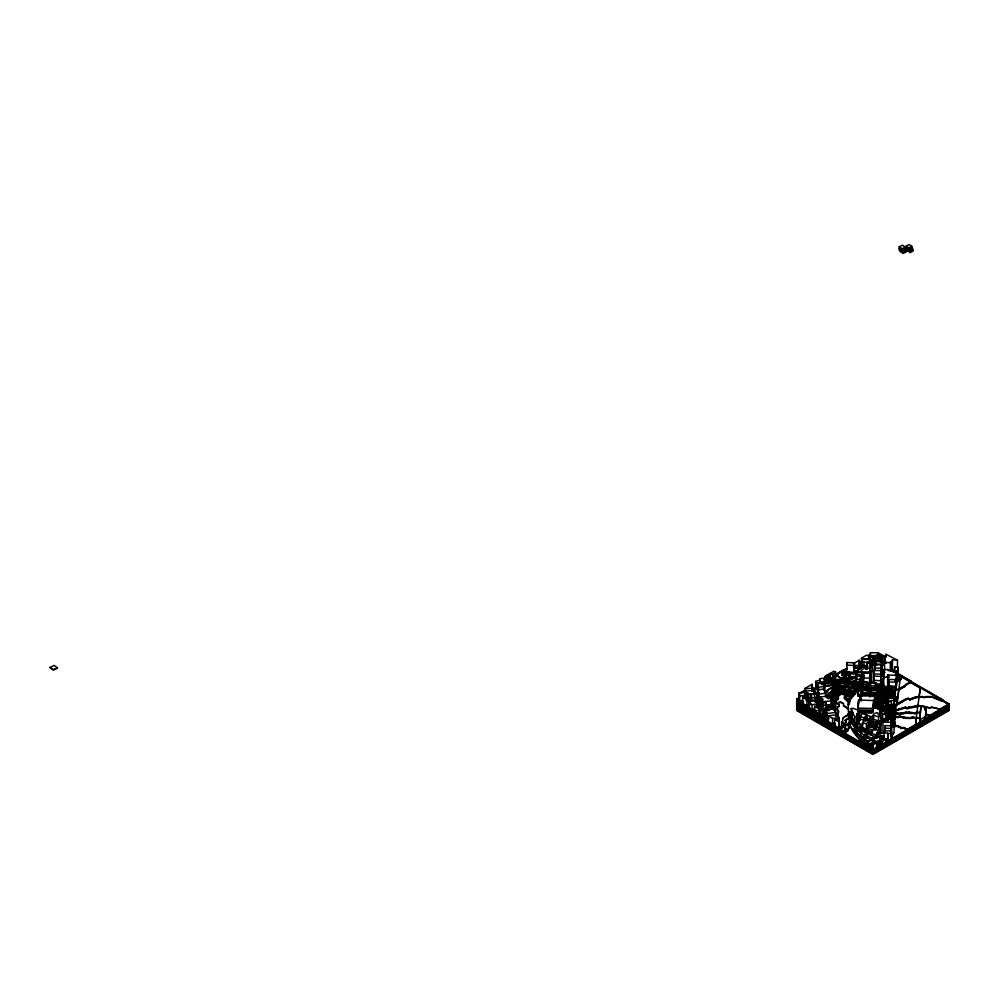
<?xml version="1.0" encoding="UTF-8"?>
<svg xmlns="http://www.w3.org/2000/svg" width="999" height="999" viewBox="0 0 999 999"><rect width="100%" height="100%" fill="white"/><g stroke="black" fill="none" stroke-linecap="round" stroke-linejoin="round"><path stroke-width="1.5" d="M831.817 708.728L830.756 704.919L826.36 705.456L826.298 707.629L826.36 706.343L830.756 705.806L831.68 708.416L832.816 707.754L831.255 704.357L831.168 705.843L830.981 697.876L828.333 698.176L827.534 696.091L821.066 696.915L820.604 702.297L821.066 696.915M833.928 708.241L833.84 706.193L832.404 705.806L832.267 704.108L832.479 702.572L833.928 701.735L832.267 704.545L832.279 703.758M834.615 709.677L834.689 706.143C832.542 705.968 832.729 702.834 834.777 702.659L835.688 698.9L834.24 698.076L835.963 696.69C836.6 689.035 850.199 692.569 845.616 697.702L849.25 701.086L845.916 697.989L845.616 697.265L847.052 696.428M834.377 705.094L835.826 705.931L835.926 709.203M837.749 706.93L839.185 706.093L837.749 706.93C836.663 709.839 839.485 712.637 837.537 710.576M837.312 713.835L838.461 712.337L837.025 713.174L839.185 719.417M839.185 706.53L839.185 704.432L837.749 703.596L838.461 702.347L840.634 701.922L843.518 703.596L840.634 702.372L838.461 702.784L837.749 704.033L839.185 704.432M843.518 705.694L846.403 706.93L848.476 709.665L843.518 705.694L843.518 703.596M796.678 704.757L844.292 732.692L847.427 731.38L848.251 728.084L849.699 727.247L848.326 725.898L849.762 727.172L848.089 729.807M863.71 743.318L863.71 742.544L865.971 744.63L863.71 743.318L863.71 739.11L865.122 738.249L863.71 739.11M863.71 742.881L866.595 744.105L866.595 746.453L866.595 745.679C858.703 739.472 849.475 729.882 849.587 721.403M883.765 689.46L883.041 688.236L884.34 689.909M883.765 686.775L883.765 688.036L886.7 687.712L886.575 686.688L883.765 686.775L883.765 690.234M852.971 681.967L837.025 680.843L835.214 679.782L849.5 680.107L854.894 677.884L850.074 678.321L850.099 672.914L856.106 672.989L856.106 674.313M869.617 655.344L868.318 656.093L869.617 655.344L869.605 659.402M878.471 659.989L878.533 652.784L870.379 652.722L870.354 655.644L872.552 655.631L872.539 661.251L877.209 661.176L877.284 660.027L878.471 659.989L878.533 658.329M891.795 697.602L891.807 694.829L890.646 693.718L891.807 695.267L894.642 695.354M891.807 689.51L891.795 691.795L894.455 691.895L894.642 689.547L888.81 689.435L888.973 686.463L889.684 686.488M870.279 664.922L870.716 659.49L861.762 659.377L861.837 665.858L867.756 666.208M863.461 677.996L869.654 678.146L869.654 682.679L863.461 682.529L863.573 673.151L869.954 673.276L869.654 682.679M863.461 682.529L863.573 677.235M870.229 672.477L870.129 676.435L870.229 667.994L864.235 668.006L861.2 670.666L861.2 671.915L870.129 671.952L870.229 667.994M856.106 672.989L856.018 676.847L856.643 676.498M841.97 675.099L842.032 670.754L843.993 670.829L843.993 673.026L843.83 675.162L841.97 675.099L842.032 670.754M892.407 734.577L891.558 736.85L893.818 732.704L895.354 714.635L895.067 717.182L893.606 716.832M844.617 675.187L844.804 676.573L844.642 671.503L849.287 672.002L849.212 675.237L850.087 675.549L849.212 675.761L849.113 678.071L844.754 678.184L844.804 676.136M878.533 652.784L878.471 654.445L877.284 654.482L877.209 655.631L872.552 655.631M915.971 721.877L916.945 711.987L920.391 712.649L910.601 713.373L906.268 712.437L903.62 713.398M914.697 718.006L919.842 718.381L916.12 717.732L915.958 724.737L949.05 705.194M869.954 673.276L869.654 678.146M844.754 678.184L844.617 672.989L849.212 673.076L849.113 675.424L846.453 675.386L846.478 678.234M861.538 658.915L861.6 658.041L866.32 655.307L869.005 655.369L868.905 659.065L861.538 658.915L861.538 662.874L861.6 661.55L859.103 662.999L859.128 664.123M891.233 717.369L890.833 732.966L891.233 717.369L887.786 717.732L887.649 720.229L881.817 719.342L881.817 722.364M859.752 681.705L861.188 680.719L861.15 676.236L856.468 676.048L856.23 682.067L859.627 682.267L859.752 679.07L861.188 678.084L861.15 676.236M889.772 696.103C892.469 697.702 890.384 691.545 889.772 696.103L889.285 697.939M833.328 703.496L833.253 705.756L833.228 705.107M833.328 703.933L834.777 703.109L835.688 698.9M836.013 702.597L836.787 699.263L838.223 698.438L836.101 701.211L836.163 700.574M873.451 682.866L873.688 676.385L874.887 676.111L881.118 676.435L881.293 682.267M873.451 683.304L873.601 680.744M881.118 676.435L880.668 684.253M881.006 682.255L881.293 678.309M859.152 667.682L860.951 668.468L859.152 667.682L859.227 665.996L859.028 667.17L853.571 667.382M866.77 663.186L870.541 660.164L870.316 663.249L866.77 663.186L866.77 668.518M835.826 705.931L834.377 705.531L835.863 703.733L834.415 705.007M835.863 704.17L835.938 702.534M887.487 687.212L883.353 687.05L884.202 669.442L888.336 669.58L888.211 670.591L894.879 670.878L896.79 671.915L896.428 686.076L896.902 670.853M888.81 681.955L888.973 679.432L896.29 679.67L896.066 690.059L888.81 689.872L888.81 681.955L896.066 682.142L900.186 680.119L899.999 679.345M856.568 678.421L856.792 671.216L859.215 671.266L859.128 672.402L862.749 672.514L862.487 678.596L859.527 678.508M856.23 682.067L856.468 678.246M871.103 683.316L871.528 677.097M873.501 682.442L873.688 677.147M843.83 675.162L843.993 670.829M880.743 668.244L881.056 664.51L874.937 665.184L874.737 668.006L880.743 668.244L880.743 673.214L881.056 664.51M861.837 662.025L870.279 662.374M892.756 697.19L896.29 697.29L896.153 699.025L893.793 698.963M893.793 701.161L896.153 701.223L896.29 699.487M871.528 677.534L872.027 671.191M874.063 674L873.763 677.921L874.063 670.479L881.568 670.654L880.968 678.046M873.688 677.584L874.762 665.346L875.998 664.46M881.817 719.342L881.817 721.128L880.269 721.228L880.107 723.151L882.954 722.14L890.833 722.402M882.954 722.14L882.979 733.004L880.107 733.703L880.269 731.792M883.041 689.01L883.466 684.303L882.629 686.812L883.765 689.098M888.473 691.745C890.633 688.96 884.59 687.337 888.074 686.35L887.711 684.615L887.487 688.086M889.322 690.846L889.285 691.72L889.16 689.085L890.047 688.586L889.322 690.034M858.079 694.455L858.428 690.646L863.586 690.809M861.95 696.253L858.079 696.128L858.428 690.646M872.951 712.05L873.7 700.461L872.951 712.05L857.891 711.588L858.641 699.999L874.774 700.586L875.299 694.904L858.079 694.367L858.079 696.128M858.641 701.76L857.891 709.827L872.951 710.301L873.7 702.222M859.689 690.371L859.964 687.474M857.891 711.588L858.641 699.999M867.095 688.623L861.712 688.448L862.062 682.879L862.062 684.727L860.976 684.602L860.576 690.709L860.576 688.948L867.032 689.148M860.176 696.902L860.239 696.291M860.464 695.479L860.176 698.576L860.176 696.815M867.994 690.521L861.538 690.321L861.313 694.58M861.712 688.448L862.062 684.64M860.788 700.149L861.538 691.982M861.026 701.211L861.25 698.726M869.467 686.201L862.849 686.013L863.074 681.768L867.382 681.905L867.382 683.753M862.849 686.101L863.074 683.528M867.144 686.238L867.382 681.905M877.06 685.726L876.66 690.159L867.144 689.672L867.032 690.908L867.432 683.041L867.432 686.563M867.432 684.802L867.032 689.235L860.576 689.035M868.568 686.063L867.769 694.667L867.769 692.906L861.313 692.719L867.769 693.006M868.431 689.285L867.994 694.055L870.141 694.118L870.141 692.257L869.854 697.115M869.13 688.174L869.53 683.728L869.592 686.713M869.592 684.864L869.068 690.546L871.228 690.621L871.228 692.369M870.266 685.739L870.554 682.629L875.923 682.792L875.636 687.662L870.266 687.487L870.266 685.739L875.636 685.901L875.923 682.792M870.266 687.487L870.554 682.629M871.228 692.282L871.053 694.243L871.228 690.521L869.068 690.459L869.068 692.307L869.305 687.974L867.144 687.911M874.774 704.12L875.124 700.287L877.272 700.486M869.13 688.074L869.13 689.922L876.66 690.159L877.06 683.965L877.06 685.814M878.258 688.036L877.334 698.064L874.325 697.964L877.334 697.976L877.334 699.837L874.325 699.637M872.452 707.679L876.76 707.816L877.671 694.243M877.671 696.003L878.258 686.276L877.384 695.679L869.854 695.354M891.782 696.465L891.695 697.414L895.579 698.189L895.778 696.528L891.782 696.465L890.671 697.502L891.795 696.852M896.066 689.622L896.29 687.15M896.066 690.059L896.303 671.266M874.187 671.69L874.762 665.459L875.998 664.572M872.027 671.628L872.402 667.444L871.153 667.132L872.402 667.444M882.367 671.378L882.03 674.075L883.091 674.275L883.091 676.473L882.03 676.273L882.754 675.049L882.367 671.378L885.077 672.29M887.686 689.46L887.711 675.112L896.428 675.249M894.917 687.312L894.717 689.273L891.807 689.148L891.807 687.2L894.917 687.312L894.717 695.079L891.807 694.954L892.519 692.195L890.796 692.157M886.225 698.613L888.611 700.199L888.486 701.435L891.208 701.523L891.308 700.549L894.217 700.649L894.555 697.377L886.225 698.613L886.225 703.845M888.486 706.156L888.611 704.994M891.308 705.781L891.208 706.755L891.308 700.549M894.33 704.794L894.642 689.547M919.642 718.531L920.116 721.902L919.642 718.531L920.916 706.393L925.111 706.543L925.111 708.741M919.642 720.729L920.916 707.717M870.179 662.112L872.839 663.274L870.653 664.735M870.454 666.932L872.839 665.471L872.364 662.549L870.629 662.886M891.67 722.489L891.67 720.279L894.879 718.968L895.354 714.747M916.807 713.323L920.479 687.374M920.241 718.556L920.116 719.705L925.424 716.633L926.285 708.89L924.849 708.853L925.111 706.543M883.69 682.667L883.353 686.613L887.362 687.212M887.699 734.465L887.849 733.066L884.053 733.079L884.04 730.893L891.433 730.843L891.483 732.267L887.699 734.465L887.699 741.058L887.849 733.066M924.849 710.164L925.111 707.854M926.285 710.214L925.424 718.843L925.424 716.633M883.591 690.784L883.228 692.607L883.591 688.586L887.649 688.623L887.499 691.957L887.724 689.635M893.755 694.904L893.793 695.042M874.787 668.518L875.087 665.496M881.892 664.235L882.192 661.663L875.087 661.4L874.787 663.985L881.892 664.235L881.892 668.768L882.192 661.663M862.487 678.596L862.749 672.514M881.243 678.059L881.605 674.637M897.439 701.635L900.574 675.449M917.919 705.419L906.992 707.916L905.544 707.08L895.628 710.014L898.875 689.123M846.615 672.477L846.94 662.499L854.457 662.812L854.332 670.416L857.317 672.015L854.332 669.967M848.114 672.539L854.133 672.789L854.457 662.812M854.133 672.789L854.457 670.154M895.579 699.512L895.778 696.528M887.499 689.76L883.228 690.409M885.189 692.145L885.276 690.971L886.275 691.458M888.211 679.208L888.336 677.759M888.211 680.968L888.336 678.646M888.336 680.406L888.211 681.405L888.211 675.224M891.907 704.307L891.745 705.606L893.356 706.655L894.617 706.668L895.017 704.445L891.907 704.307L891.745 707.804L891.907 706.068M842.07 721.965L843.518 722.801L842.07 721.965L843.518 717.357L847.839 714.859L849.674 715.471L851.248 713.698M834.59 725.761L834.59 719.392L838.298 718.943L839.447 722.165L839.472 728.596L841.533 726.648L842.07 723.189L843.518 722.352M849.699 727.684L849.762 726.735M881.842 702.534L881.68 706.118L884.103 708.928M878.196 703.271L884.065 701.86L878.196 704.045L880.768 689.522L879.769 688.923M891.508 705.244L887.899 704.382L884.615 705.968L884.615 708.603L888.373 710.601L887.911 706.942L891.508 705.244L891.508 707.891M885.102 713.898L893.83 713.86L892.844 717.632M893.556 716.458L893.268 718.081L889.572 716.72L893.556 716.458L892.769 718.293L892.769 717.357M895.092 680.019L897.439 680.244L898.226 667.519L894.804 666.72L893.918 671.977M899.3 677.172L898.051 675.998L899.3 677.172L898.95 678.521L897.601 678.708M897.439 680.244L898.226 667.519M798.626 694.305L799.237 700.511L799.287 694.268L798.626 694.305L799.575 695.966L805.718 695.254L804.595 692.082L799.437 692.694L799.437 697.452L796.678 699.038L796.678 710.476L872.864 754.457L949.05 710.476L949.05 703.883L939.922 709.14L931.518 706.967L930.069 707.804L917.919 705.306L917.919 706.181L915.646 707.017L906.992 708.691L905.544 707.854L895.628 710.776L895.628 709.902L894.005 710.301L888.81 712.412L885.214 712L885.214 712.774L887.087 713.511L895.441 712.137L895.666 709.64M891.595 725.836L891.208 736.4L891.595 725.836L885.201 725.561L884.764 732.13M919.03 696.653L920.404 688.011M875.586 684.677L880.594 684.715L881.18 679.507M880.594 684.715L880.806 679.482M833.928 702.172L834.652 699.063L833.216 698.226L835.414 695.928C837.711 686.9 847.614 692.357 849.812 697.889C847.027 692.632 837.736 687.512 835.414 696.365L833.216 698.663L834.652 699.5L834.04 701.086M883.353 685.726L884.202 685.764L884.627 687.699M884.627 687.362L884.202 686.201M890.421 671.066L890.534 662.012L892.045 662.087L892.419 659.877L897.464 660.152L897.464 667.17M884.565 670.741L884.565 662.325L885.938 654.258L897.464 660.152M896.49 704.52L897.439 701.96M893.356 706.655L893.356 708.853L894.617 708.865L895.017 704.445M843.518 726.123C835.813 734.939 844.717 727.534 843.805 724.625L845.241 723.8L846.403 721.128L844.954 720.304L850.174 716.77M843.518 726.573L843.805 724.625M892.806 725.112L893.468 721.653L891.445 721.515L890.783 724.974L892.806 725.112L892.806 727.309L890.783 727.172M907.304 729.732L904.107 727.884L901.223 727.884L898.338 726.223L893.168 725.386L893.468 723.413M892.806 727.309L893.468 721.653M880.706 687.437C883.166 681.992 884.028 682.517 880.706 687.437L879.669 688.149L880.768 688.748L879.982 693.156L883.478 690.459M877.684 707.105L880.494 691.808M882.267 711.126L882.267 711.887L877.646 708.641L878.496 703.159M879.07 700.911L880.481 692.956M877.646 708.641L878.496 704.258M879.07 701.348L879.632 698.438M861.975 676.098L861.975 675.661M892.519 692.632L892.519 692.195M892.769 717.969L893.443 716.995M883.591 689.909L883.228 692.17L884.989 692.257M835.776 709.29L835.576 710.239M872.539 661.251L870.354 661.188M859.627 682.267L859.752 679.07M880.768 689.085L879.769 688.486L881.031 686.063L882.691 686.113M882.879 671.303L883.141 670.104L883.066 672.639L881.043 674.612L883.066 672.19M834.615 709.24L834.964 708.204M884.577 692.944L883.878 693.181M883.578 695.029L883.765 694.093M883.765 693.768L884.227 691.783L883.878 693.618M841.533 726.648L841.832 725.436M886.25 691.083L885.189 691.695M843.805 725.074L845.241 724.238L845.678 722.377M886.438 696.628L886.438 697.065M895.154 686.388L894.704 692.669L890.796 692.594L890.746 686.026L895.154 686.388L894.717 695.079M888.498 696.291L887.974 698.651M887.949 698.388L888.823 695.704M882.354 737.474L881.73 739.535L880.131 739.372L880.993 736.051L884.015 736.263M880.993 736.163L880.594 737.512M882.142 700.349L882.954 697.814M882.179 738.099L882.354 737.137M884.365 689.485L883.591 689.572M845.241 725.898L846.69 725.074L845.241 725.898L844.717 727.984L846.153 728.82L843.044 731.53L796.678 704.32M833.628 699.213L833.566 699.862L832.179 698.825L834.864 695.167L832.179 698.388L833.628 699.213L833.054 701.236L831.618 702.072M846.69 725.511C851.86 717.844 857.904 716.258 846.815 724.662M881.031 660.102C878.146 663.473 883.303 659.39 885.713 662.037L883.915 662.549L883.915 664.647L881.305 666.158M838.461 712.774L838.823 711.3M848.326 726.335L849.45 723.776L851.91 722.489L849.35 713.523L848.151 713.761M881.368 676.56L882.379 674.987L881.605 675.074M881.368 676.997L882.067 675.948M880.181 716.083L880.506 715.209M837.125 696.852C838.873 700.012 836.051 693.993 841.358 693.581L842.894 693.518L845.291 695.466L844.355 698.114L848.775 702.709L849.637 699.675L848.725 699.225L855.606 690.821M848.725 700.324L849.637 700.774L848.288 704.37L849.637 700.549L848.725 700.099L855.606 691.708M849.637 701.423C845.379 709.415 851.96 702.01 848.725 700.986L855.606 692.582M832.267 699.562L832.155 700.274L830.818 698.726L834.964 693.119M844.729 677.896L840.147 678.159L836.3 675.386L836.812 673.663L844.417 669.642L843.331 669.904M836.3 675.386L836.812 673.663M883.778 693.393L882.254 694.355L881.905 696.365L882.517 692.719L883.778 693.393L883.778 695.604M882.954 694.28L879.17 697.864M881.905 696.365L882.592 694.642M834.864 695.616C835.401 689.997 842.457 688.436 846.403 691.845L850.261 696.465L855.606 689.947M838.698 725.998L839.185 724.412L839.447 728.546M845.678 729.919L846.153 728.371L844.829 727.322L844.717 727.984M835.551 691.795L836.363 691.033C842.032 686.488 847.889 693.156 850.661 695.529C847.339 691.445 842.02 686.7 836.363 690.596L834.34 694.879L830.818 699.175L832.267 699.999M850.124 696.353L848.688 695.953L846.403 692.282C843.193 688.648 836.138 691.208 835.476 693.855M838.223 698.875L838.573 697.677M880.881 661.7L880.943 656.118L884.527 656.331L880.169 653.821L879.12 656.006L879.12 661.463L880.943 661.575L880.943 656.118M880.943 661.575L884.527 661.788M833.828 693.693L835.301 690.709L833.865 689.872L837.387 687.836L845.766 689.66L851.073 695.042L847.202 690.933L844.217 689.335L837.387 688.274L833.865 690.309L835.301 691.146L833.828 694.13L829.757 698.451L832.392 694.53L833.828 694.13M892.407 734.253L892.656 734.053M827.359 698.289L833.278 693.381L834.315 690.833L833.166 689.834M833.278 693.381L834.315 690.833M878.121 661.188L879.42 658.841L877.796 661.425M847.427 731.38L848.089 729.645M835.688 699.35L834.24 698.513L834.527 697.527M856.193 725.336L857.617 722.477L856.967 713.561L859.415 712.899L858.303 710.152L853.458 708.391L851.248 708.516L851.248 715.459L854.732 724.05L856.543 723.688C859.352 722.04 856.38 721.765 858.665 722.427M856.193 725.661L858.216 722.04M834.527 697.964L835.963 697.127C837.374 691.395 845.766 690.796 847.052 696.865M827.359 697.851L833.278 692.944M862.037 674.475L862.524 673.576M879.22 685.814L877.771 687.424L879.22 686.588L880.119 684.278L877.771 687.087M879.22 686.588L879.607 685.002M857.229 720.978L858.765 720.966M856.056 723.476L856.73 722.177L858.665 722.864M857.529 722.739C852.259 732.504 855.456 720.704 849.849 724.425L849.849 723.551M873.138 720.466L873.138 715.321L874.038 713.748L876.997 712.524L880.918 715.421L880.918 720.579L878.633 721.915L878.633 716.77L880.918 715.421M824.974 717.582L823.201 714.834L825.199 712.299L824.562 712.387M821.328 715.584L825.199 712.299M826.398 696.852L832.592 692.107L833.416 690.908L832.592 688.773L835.176 686.925L838.648 686.226L844.754 687.462C846.153 685.189 852.372 688.96 848.413 690.022L851.947 693.081L855.606 688.186L851.023 684.864L842.557 683.091L840.147 683.928C834.29 682.829 828.895 688.623 823.426 684.577M827.834 696.016L830.169 694.892L831.156 692.931M839.472 728.146L841.533 726.211M830.244 692.307L832.617 690.009L831.83 691.658L826.598 695.304L830.244 692.744M836.126 715.759L835.676 712.674L836.213 716.033M845.678 722.826L846.403 721.128M865.808 728.808L865.271 730.194L865.808 728.808L862.412 727.784M898.875 689.997L904.832 686.563L905.544 684.552L911.225 681.268L896.615 672.727M898.875 689.672L911.225 681.605M904.832 686.563L905.544 684.552M856.056 723.363L854.52 726.111M817.282 689.173L817.282 683.903L823.738 683.141L825.773 697.002M823.988 683.703L823.688 690.234L823.738 683.141M854.157 728.883L855.519 726.51M860.439 737.175L854.157 729.22L855.519 726.96M850.911 723.388L848.651 724.974M831.156 693.381L833.416 690.908M837.125 697.29L841.358 694.018L844.342 694.792L845.604 696.465L844.155 696.865M851.31 714.297L846.041 715.921L842.644 718.518M879.582 698.114C878.171 697.727 881.543 697.24 882.954 695.054M869.118 719.093L871.203 716.52L867.806 715.596L865.708 718.169L869.118 719.093L869.118 723.538L870.516 721.815M871.94 717.132L869.392 718.306M870.254 718.693L873.813 717.407M869.555 721.877L871.902 718.993L877.534 720.516L877.534 722.714L876.235 724.3L873.076 723.451L872.015 724.75L869.555 724.075L869.555 721.877L872.015 722.552L873.076 721.241L876.235 722.102L877.534 720.516M879.582 723.726L876.71 723.726L877.534 722.277M832.617 690.446C830.331 686.725 836.625 685.252 839.185 685.476L840.634 686.313L845.166 685.589L848.688 686.65L851.548 689.285L850.112 690.559L852.472 692.007L855.606 687.749L851.023 684.427L842.557 682.654L840.147 683.491C834.29 682.392 828.895 688.186 823.426 684.14M833.104 689.947L837.424 687.437L839.56 688.249C847.951 684.777 850.673 701.847 855.606 688.623M851.073 694.592L855.606 689.06M850.661 695.529L855.606 689.497M849.812 697.439L855.606 690.384M855.606 691.258L848.725 699.662L849.637 700.112M849.637 699.675L849.637 700.986L848.725 700.549L855.606 691.92M849.637 701.872L848.725 701.423L855.606 693.019M858.94 731.206L858.94 727.734L861.101 725.137L856.655 723.888L855.369 725.162L855.369 728.633L857.929 729.407L856.917 730.569L858.94 731.206L861.101 728.608L861.101 725.137M854.732 724.05L854.732 717.107L857.617 715.496M878.583 730.169L878.583 727.559L880.818 724.987L876.585 723.676L875.012 725.062L875.012 730.294M878.583 732.791L880.818 730.219M892.656 733.728L893.818 732.704M856.917 730.569L856.917 727.097L857.929 725.936L855.369 725.162M876.398 729.57L876.398 726.96L877.397 725.823L875.012 725.062M870.416 732.804L869.018 734.377L863.81 732.117L864.51 731.468L870.416 732.804L870.416 735.002M861.65 732.454L859.44 731.817L859.44 730.494L861.775 727.909L866.458 729.195L865.146 731.942L866.458 730.519L866.408 723.8L868.868 721.153L864.622 719.779L863.161 721.353L862.412 728.234L866.408 729.42L868.868 726.785L868.868 721.153M859.44 731.817L861.775 729.233L861.775 727.909M866.595 732.429L866.595 729.782L867.794 728.471L872.152 729.757L872.152 732.392L869.505 734.477M886.563 676.822L888.123 675.861L886.563 677.26M870.853 735.589L870.853 732.916L874.375 729.083L878.958 730.481L878.958 734.49L876.722 736.925L877.372 737.125L876.722 732.929L876.573 737.999L877.372 737.125M888.024 694.804L888.336 697.152L888.024 694.804L888.998 693.756L888.773 695.891M888.024 697.002L888.998 695.953L888.873 693.481M876.722 732.929L878.958 730.481M877.372 733.129L876.573 734.003L877.085 738.161M876.148 737.836L876.148 735.164L877.085 734.165M864.048 717.806L866.832 714.784L862.399 713.648L859.764 716.495L864.048 717.806L864.048 720.566M866.97 717.444L866.832 714.784M864.972 720.941L866.832 718.918L865.708 718.643M864.672 731.892L866.595 730.781L865.146 731.505L862.686 730.918L861.65 732.017L859.44 731.368L861.775 728.795L865.271 729.757M870.117 725.986L870.117 726.872C874.774 723.626 864.734 730.144 868.868 726.335M834.315 691.271L833.104 689.51L838.124 686.975L844.63 688.211L851.473 693.668M888.673 693.668L889.46 692.844L887.824 692.332L885.176 694.63L887.287 695.754L888.336 694.954M865.146 730.619L859.44 730.494M826.21 690.871L827.647 692.132L826.21 690.871L835.788 684.74L842.744 685.426L845.678 684.615L853.621 688.361L855.594 687.312L855.606 693.905M826.21 691.308L835.788 685.177L842.744 685.863L845.678 685.064L853.621 688.811L855.594 687.749M846.403 721.565L844.954 720.741L851.922 716.258L851.248 714.148M883.591 688.586L883.478 690.896L879.982 693.606L883.478 690.134M901.223 678.608L899.999 679.894M900.186 680.119L901.223 678.271L896.203 681.643M877.409 725.062L880.406 721.977M881.093 680.044L883.615 678.146M881.093 680.481L883.615 678.583M882.766 682.854L881.318 682.017L883.591 679.894L881.318 681.58L882.766 682.854L881.106 683.903M869.929 734.627L869.929 731.992L872.152 729.757M879.17 697.752L882.954 694.617M872.739 682.854L873.501 682.005M819.717 708.978L821.403 707.479L821.116 706.705L822.739 706.505M820.803 708.266L819.717 709.752L820.928 708.628M819.717 709.415L821.403 707.479M877.996 723.726L879.782 722.102L877.996 723.388L877.996 724.163L879.582 724.163L879.582 723.388L876.71 723.288M850.099 673.351L854.357 673.401L855.269 672.564M883.153 721.141L884.902 719.53L888.361 720.779M830.119 678.845L832.716 679.807L832.716 674.4L835.551 671.865L833.903 671.253L830.119 673.438L830.119 680.107L825.486 681.793M839.435 680.119C836.95 681.53 830.381 678.608 835.551 676.398L834.065 675.848M832.716 679.807L835.551 677.272L835.551 671.865M883.903 691.633L885.826 690.908L887.786 691.633L885.064 694.068L883.428 693.281L884.964 692.057L883.903 691.633L883.903 693.83L884.889 693.169M832.741 689.635L835.176 687.362L838.648 686.663L844.754 687.899L846.515 687.125L849.862 689.185M861.2 674.712L863.223 672.939M861.2 675.149L863.223 673.376M832.08 688.473L836.488 686.026L843.718 686.862L845.166 686.038L850.124 687.924L851.548 689.722L850.112 690.559M833.503 681.718C833.253 683.403 822.464 682.417 826.585 681.655L826.385 675.749L830.619 674.175L829.47 673.726L826.136 675.649L826.136 681.156M830.119 680.107L830.619 674.175M831.905 677.821L825.037 681.78L825.037 676.286L825.624 682.866L827.971 683.553L827.971 682.679L829.095 683.328L835.152 681.83L843.481 682.554M881.18 683.029L880.668 683.816L882.766 682.417M796.678 701.673L827.284 719.355L828.783 718.431L827.172 718.618L825.898 715.122M827.284 719.355L828.783 718.868L827.172 719.068M895.079 680.843L896.478 679.707M895.079 681.281L896.478 680.144M843.044 731.093L845.678 729.482M825.486 682.117L825.624 682.866M867.831 727.459L875.861 723.763L871.503 725.836M894.467 705.606L906.268 698.726L908.441 698.313L909.877 699.15L917.094 696.653L922.864 696.54L924.3 697.364L925.748 696.54L931.518 696.54L941.62 700.699L942.969 700.361L941.62 701.136L931.518 696.977L925.748 696.977L924.3 697.814L922.864 696.977L917.094 696.977L913.486 698.338M896.515 704.258L896.49 705.294L906.268 699.5L908.441 699.088L909.877 699.912L914.922 697.839L919.03 697.414L919.03 696.54M886.787 698.251L891.021 695.903L891.657 698.064M886.787 699.138L887.949 697.939M880.619 692.831L883.478 690.571M887.287 697.514L889.46 695.054L889.485 692.607L889.784 694.767M888.336 697.152L887.287 697.951L887.312 695.616L884.115 693.905L882.08 695.117L882.08 697.314L883.553 698.151L882.779 698.626L883.553 695.953L882.08 695.117M874.737 670.491L874.862 663.386L871.066 666.196M870.516 666.895L875.936 662.999M875.936 663.111L874.862 663.935L872.364 662.986M874.862 664.26L875.936 663.448M825.898 714.685L826.785 717.107L825.486 717.869L796.678 701.236M825.486 717.869L826.785 717.557M881.68 706.118L881.655 705.082L883.191 704.957L882.242 703.209L887.699 701.573M888.311 704.982L886.225 702.971L887.699 702.01M874.762 665.784L875.998 664.909M894.467 706.043L901.947 701.56M870.454 666.595L873.65 664.747M888.573 685.414L889.684 686.925M887.562 720.454L887.562 718.256L889.61 716.882L893.705 718.918L893.705 721.116M884.889 692.732L883.903 693.393L884.964 693.818M820.928 708.303L821.702 710.339L819.867 704.482L822.052 703.196M819.867 704.595L816.757 706.743L821.565 703.908M819.867 705.369L818.306 706.293L818.905 707.791L815.509 698.501L816.832 699.263L817.894 698.001L814.247 688.885M856.967 713.561L856.967 720.516L859.415 719.842L859.415 712.899M857.691 672.077L855.768 671.465L855.768 673.663M857.691 673.388L855.768 672.777M862.037 672.277L858.603 671.965M855.768 671.465L857.641 670.004L857.641 672.202M857.641 670.004L862.562 667.032L866.832 668.381L865.509 669.18M879.782 722.552L888.086 718.231M882.779 698.176L883.553 697.714L882.08 696.99L883.303 696.266M882.08 697.314L883.303 696.59M878.396 723.014L882.404 720.953M818.318 688.873L816.121 689.135L815.609 681.418L820.179 679.857L819.867 678.958L821.028 678.471L823.376 678.184L824.65 681.88L824.65 688.124L823.8 685.664M805.281 688.224L805.494 694.692L805.281 688.224L812.062 684.303L813.298 690.946M798.626 699.063L799.287 699.013L799.437 692.694M853.346 663.636L859.265 660.264L859.727 666.857L858.89 666.882M834.165 675.636L847.14 668.144M834.165 676.073L847.14 668.581M834.54 676.298L837.699 674.475M812.337 689.66L818.293 686.113M823.688 683.004L831.905 678.259M812.337 689.997L818.293 686.55M823.238 683.703L831.78 678.771M835.189 676.798L837.849 675.262M799.325 697.939L796.678 699.475L802.634 702.921M812.599 690.284L817.919 687.212M823.213 684.153L825.898 682.604M859.04 663.473L861.687 661.937M870.828 656.668L869.617 657.367L869.605 658.528L868.318 658.553M799.325 698.388L796.678 699.924L808.953 707.005L808.466 705.794M804.632 695.316L807.292 693.793M812.599 690.721L817.906 687.662M859.04 663.91L863.011 661.613M869.617 657.804L870.828 657.105L869.617 657.442M799.325 698.825L796.678 700.361L814.572 710.689L816.957 710.451M799.35 699.25L796.678 700.799L821.328 715.147L823.201 714.073L822.789 712.899L824.587 716.708M843.106 673.988L845.766 672.452M843.456 674.225L846.128 672.689M843.456 674.662L846.128 673.126M859.615 665.147L861.375 665.122M859.615 665.471L866.071 667.245L862.274 667.195L861.425 666.37L861.275 662.986L861.275 663.86L859.877 663.973L861.775 663.386M843.456 675.112L846.128 673.563M859.615 665.908L861.375 665.883L861.275 663.423M825.624 682.429L829.095 683.766L839.672 681.543L848.463 682.679M843.456 675.549L846.128 674M843.456 675.986L846.128 674.45M843.456 676.423L846.128 674.887M843.456 676.872L846.128 675.324M796.678 699.038L802.222 702.247L803.483 701.51M803.483 701.947L802.222 702.247M827.971 683.553L825.399 683.216L839.672 681.206L850.723 682.604L852.821 681.505L849.113 681.206M809.552 699.25C803.558 701.735 812.087 699.437 808.241 699.4L807.804 698.014L806.318 698.176M838.71 681.655L838.71 682.542L844.342 682.067L850.723 683.366C852.959 680.232 870.191 685.127 860.251 683.478L856.006 685.077L856.006 684.19L852.409 684.327L852.409 686.088M827.647 692.132L826.21 692.969L824.762 692.132L827.647 691.695M815.509 697.739L816.832 698.501L818.768 697.502L816.832 698.938L815.509 698.176M806.88 705.369L809.515 704.345L808.778 702.372M809.515 704.345L807.267 705.594M818.656 700.299L821.79 698.825L821.915 704.108M815.196 702.247L821.253 699.325M850.723 682.929L856.368 679.707L852.821 681.393L852.971 682.292M852.821 681.942L850.723 683.041L845.778 682.454M881.305 665.721L883.915 664.21M828.321 698.838L829.757 698.014M859.39 683.816L855.082 684.702M848.413 690.022L849.862 688.748M861.925 685.214L843.481 682.442L856.006 684.303L863.486 680.956M856.006 684.74L863.486 681.393M831.618 701.623L833.054 701.236M828.695 705.619C830.843 705.119 827.459 706.38 826.36 705.906L826.797 707.804L831.967 707.192L833.466 710.102M831.68 707.966L832.816 707.754M875.349 684.377L876.335 683.803L875.349 684.814M823.201 714.834L821.328 715.908L821.203 714.959M888.998 676.798L888.111 677.759L888.998 677.235M898.001 677.097L897.864 676.723M877.384 687.637L880.706 687.112L880.706 687.886M897.577 678.883L898.95 678.521M888.074 686.35L886.712 687.762M832.879 723.463L833.353 723.176M890.758 689.959L890.334 692.307M890.796 692.594L890.746 689.635L891.782 689.372M890.746 690.072L891.782 689.809M880.444 696.503L881.892 695.666M895.154 690.434L904.832 685.801M850.499 718.131L850.186 716.658L851.922 715.821M895.154 690.883L904.832 686.126M881.38 700.649C878.221 700.199 877.696 702.147 881.38 701.523M905.544 685.314L911.225 682.042L911.225 681.268M878.583 701.186L880.206 701.198M843.518 722.801L842.07 723.189M849.587 721.952L851.335 720.941M849.587 722.277L851.335 720.391M851.248 714.585L853.945 721.69L851.91 722.377L851.922 723.288M850.911 723.501L853.945 721.69M882.641 705.719L877.959 705.369M886.7 705.669L884.352 702.959L882.242 703.646L883.054 705.481L882.242 702.772L884.352 702.085L887.162 704.794L887.162 706.118M887.936 709.203L888.099 709.103M913.486 698.226L909.877 699.475L908.441 698.638L906.268 699.063L901.947 701.673A12.775 7.38 0 0 0 897.614 704.17M911.325 698.751L909.877 699.587L908.441 698.751L906.268 699.175M888.81 712.849L896.028 710.676M890.758 712.312L895.441 712.137M892.569 714.909L885.564 716.083M887.337 715.609L885.564 716.52M895.067 716.857L889.684 715.784L885.564 716.957M885.102 714.784L889.535 715.097L889.535 714.11L885.788 714.21L894.305 712.687L898.338 713.348L909.152 712.1L914.922 712.936L916.945 712.1M886.463 713.124L886.463 715.109L894.305 713.461L898.338 714.123L909.152 712.874L914.922 713.711L916.945 712.874M892.569 715.296L897.851 716.845L899.287 716.008L904.832 717.544L910.838 717.669L913.248 716.845L916.12 717.844M908.441 707.517L919.979 705.744L930.069 708.241L931.518 707.417L939.922 709.14M895.291 716.333L895.291 717.207L897.851 717.607L899.287 716.783L904.832 718.306L910.838 718.443L913.248 717.607L916.12 718.618M872.189 745.054L876.997 743.056L876.223 742.045L870.916 743.381L870.916 747.564L872.189 749.238L872.189 745.054L870.916 743.381M878.158 746.053L878.258 743.868L879.182 743.343L879.182 745.978L878.158 746.053L878.158 743.418L879.182 743.343M881.93 741.745L886.338 738.736L880.943 739.535L881.93 744.392L880.943 739.535M878.633 744.093L878.633 746.29L877.197 746.465L877.197 744.267L881.493 742.444L881.493 744.642L880.431 744.292L879.694 736.3L873.263 738.573L873.263 741.221M929.719 715.471L925.848 714.098L929.719 715.471L949.05 704.32L895.579 673.451M925.424 718.393L949.05 704.757L938.361 698.588M893.168 724.949L898.338 725.898L901.223 727.559L904.107 727.559L907.304 729.407L915.958 724.412M949.05 705.631L872.864 749.625L796.678 705.631M949.05 706.081L872.864 750.062L796.678 706.081M949.05 706.518L872.864 750.499L796.678 706.518M949.05 706.955L872.864 750.948L796.678 706.955M949.05 707.392L872.864 751.385L796.678 707.392M949.05 707.841L872.864 751.822L796.678 707.841M949.05 708.279L872.864 752.259L796.678 708.279M949.05 708.716L872.864 752.697L796.678 708.716M949.05 709.153L872.864 753.146L796.678 709.153M949.05 709.59L872.864 753.583L796.678 709.59M949.05 710.039L872.864 754.02L796.678 710.039M882.404 720.629L884.24 719.917M884.202 699.55L884.202 697.339L887.312 695.616M865.122 738.698L861.113 736.887L860.214 732.042L862.874 730.581L866.445 732.729L866.445 736.063M891.395 712.275L891.395 711.4L886.887 711.126L884.103 709.702L880.756 710.389L880.756 709.627L885.214 708.229L884.615 707.729M866.445 732.729L874.525 736.5L874.525 738.723M860.214 732.042L863.573 735.052L865.908 733.778L866.895 734.377L866.895 737.724M864.497 739.098L864.447 735.714L866.895 734.377M865.122 738.249L861.113 736.45L860.214 734.952M872.776 737.449L873.051 740.971L872.776 737.449L874.525 736.5M864.447 735.714L866.096 736.725L867.469 735.988L871.503 738.461L871.503 740.696M871.503 738.461L873.051 737.624M885.176 721.003L887.674 719.692M833.491 678.234L837.025 680.082L847.352 678.995L848.8 679.832L854.894 677.447M844.292 732.242L847.427 730.931M848.875 717.881L850.174 717.207M850.174 717.532L848.875 718.206L848.151 713.648L849.35 713.96M853.683 726.598L854.52 726.448M818.656 700.411L815.196 701.798M818.268 701.036L820.167 705.968M816.433 700.237L816.732 702.01L818.656 701.173L818.543 699.962L819.867 704.482M866.832 683.553L870.354 683.403M866.832 683.89L870.604 683.616M888.011 707.829L891.632 706.118L894.442 708.091L894.442 710.289L892.744 711.101L891.895 710.501L891.895 708.303L889.972 709.215L888.011 707.829L888.011 710.027L889.972 711.413L891.895 710.501M888.099 709.552L887.911 706.942M891.895 708.303L892.744 708.903L894.442 708.091M894.442 709.852L889.972 710.976L888.011 709.59L888.598 709.265L888.373 710.601M900.349 251.486L903.046 253.421L906.405 251.86L906.405 250.1L901.922 252.248L899.212 250.312L899.212 246.79L902.572 245.23L905.269 247.165L905.269 250.687M906.268 245.904L909.215 244.543L911.912 246.478L911.912 250L908.978 251.361L906.268 249.425L906.268 245.904L908.978 247.839L908.978 251.361M899.212 246.79L901.922 248.726L905.269 247.165M905.269 248.926L901.922 250.487L899.212 248.551M908.978 247.839L911.912 246.478M911.912 248.239L908.978 249.6L906.268 247.665M913.049 249.4L910.114 250.774L910.114 252.535L913.049 251.161L913.049 249.4L911.25 248.114M49.95 667.469L54.146 665.434L57.53 667.944L53.334 669.892L49.95 667.469L53.334 669.892M53.334 669.805L57.53 667.856M836.3 674.949L840.147 677.722L844.729 677.459M884.24 719.592L888.96 718.368M883.216 705.856L883.216 704.545L882.579 706.106L883.216 705.856L882.429 705.132L883.016 703.558M879.732 715.896L879.732 711.8L883.665 710.064L885.888 712.624L885.888 718.069L882.691 719.48L880.718 717.994M879.732 711.8L882.691 714.035L885.888 712.624M886.7 705.232L888.311 704.545M892.544 712.362C885.489 712.724 887.349 708.791 883.915 711.138M883.216 705.419L882.579 705.669L883.803 706.68L883.191 707.342L879.295 708.041L877.684 707.217M871.503 726.161L875.274 726.748L871.665 725.774M885.601 702.135L881.468 702.572L881.38 699.213L886.275 697.377L888.511 699.088M870.254 719.13L873.813 717.844M867.232 741.37L870.454 740.172L867.719 737.687L864.485 738.885L867.232 741.37L867.232 744.005L864.485 741.52L864.497 738.648M880.756 710.064L885.214 708.229M885.638 711.076L883.915 711.575L885.638 710.301L882.804 707.904L883.803 706.68M882.579 704.794L883.953 705.931L887.162 704.794M882.579 706.106L883.953 707.242L886.101 706.493M878.346 714.522L880.793 713.711M878.346 714.747L880.793 713.935M817.756 698.526L815.509 698.064L816.433 700.349M886.25 703.009L884.864 703.009M877.684 706.78L879.295 707.592L882.804 707.13L880.731 705.094M882.254 707.742L883.153 708.004M877.684 707.554L879.295 708.366L882.804 707.904M873.151 716.583L870.029 717.482M873.151 717.032L870.029 717.931M869.617 657.879L870.791 657.517M883.915 711.251L885.638 710.751M883.915 662.986L885.713 662.474M895.628 710.451L905.544 707.417L906.992 708.353L908.441 707.417L915.646 706.58M879.957 742.994L880.306 738.948L879.257 737.499L880.356 737.225M814.447 697.777L815.509 697.627M879.257 741.458L880.356 741.183L879.694 740.259M880.256 744.305L880.256 740.346L875.386 741.52L873.263 738.573M868.655 745.554C867.856 737.687 869.255 749.987 868.019 744.617L868.019 741.982L870.329 740.621L872.701 740.084L874.587 742.856M868.231 743.006L868.98 744.118L873.188 743.169M868.231 745.654L868.98 746.753L871.777 746.128M870.529 747.402L870.054 744.467L870.529 747.402L873.039 746.84M885.214 712.337L887.087 713.186L888.81 712.737M826.585 681.655L835.214 680.219M838.71 681.768L833.503 681.83M850.049 681.056L834.827 679.557L825.536 681.206M829.095 680.806L834.827 679.67M876.235 742.919L880.431 742.095L880.768 744.692M818.993 692.806L816.121 693.356L816.108 694.243M813.91 693.368L818.993 693.244M858.616 686.238L852.409 685.651L861.925 685.539L856.006 685.077M869.48 684.315L867.319 684.727L867.319 685.501L869.48 685.077M867.319 685.164L869.48 684.64M914.922 697.502L917.094 697.09M888.086 714.535L894.305 713.124L898.338 713.798L909.152 712.537M859.128 663.686L861.775 662.949L861.837 665.858M822.776 703.134L821.278 703.421L821.141 701.798M821.066 700.599L821.278 702.971L822.776 703.571M817.282 683.903L818.543 687.225L824.4 686.413L824.4 690.371M884.065 702.297L878.196 703.596L881.83 702.722M821.79 703.833L821.79 698.825L819.13 699.312L817.519 695.167L817.519 689.972L823.326 689.023L824.163 690.321M817.519 689.972L819.13 694.13L825.773 693.106M821.453 698.526L819.13 698.875L817.519 694.28M831.056 704.832L831.867 704.707L831.867 699.687L831.168 700.836L822.801 701.76L821.49 700.012L822.077 706.693L822.726 706.643M822.14 708.391L822.764 709.952L824.225 709.765L824.225 711.962L822.764 712.15L822.14 708.391L831.817 707.404M885.788 713.224L887.499 712.974L887.374 715.234L886.463 715.109M885.788 713.448L887.499 713.199L885.102 713.024M885.788 714.76L894.305 713.024L898.338 713.686M848.401 714.897L849.674 714.71L849.35 713.523M849.674 715.147L848.401 715.334L849.849 723.651M805.494 688.835L813.298 688.011M829.382 709.852L827.871 710.064L827.534 707.704M888.96 717.881L886.288 718.069M888.96 718.481L886.288 718.668M802.634 703.358L802.634 697.252L805.731 696.827L806.88 699.7L806.88 705.818M824.225 709.765L824.562 710.626L826.348 710.389L826.573 713.161L826.348 710.389M822.14 710.152L824.562 712.824L826.348 712.587M887.337 715.659L892.569 715.346M821.116 703.196L821.927 709.34L821.116 703.196L825.861 702.597L826.46 708.191L825.773 708.279L825.861 702.597M826.46 704.233L825.773 704.32L825.773 708.279M821.927 705.381L825.973 704.869M821.116 707.155L822.739 706.942M828.258 721.678L828.233 715.858L832.567 718.393L838.898 717.607L838.898 723.363M835.201 723.388L832.567 723.726L834.59 724.887M835.201 723.825L832.567 724.163L832.567 718.393M808.778 698.114L809.677 705.219L808.778 698.114L815.771 697.464L816.583 703.171M809.677 700.511L816.583 699.65M828.233 715.858L837.786 714.66L838.898 717.607M839.647 726.935L840.134 729.07M817.532 703.97L816.171 700.686L808.466 701.61L812.075 704.632L817.532 703.97L817.532 707.055M814.797 708.915L812.075 709.253L812.075 704.632M825.898 710.027L827.172 713.523L827.172 719.942L825.898 716.445L825.898 710.027L834.714 708.953L835.988 712.449L835.988 716.295M827.172 713.523L835.988 712.449M839.447 722.165L834.59 719.392M815.609 681.418L816.121 682.879L824.65 681.88M821.141 700.923L821.278 702.534L822.627 702.747L821.49 703.708L822.726 705.319M802.647 700.361L799.575 700.711L799.575 695.966M825.486 705.594L829.507 705.144M825.486 706.043L831.168 705.406M805.718 700.012L805.706 691.121L813.686 690.259L814.747 697.739M805.706 691.121L806.318 693.031L807.804 692.869L808.241 694.255L814.747 693.543M807.804 692.869L808.241 699.837L810.164 699.625M807.804 698.451L806.318 698.613L806.318 693.031M885.601 699.924L881.468 700.374L881.38 699.213M827.559 708.116L826.298 706.305L827.434 708.616M826.623 707.155L827.559 708.553M814.572 706.343L819.118 705.881L819.979 713.536L818.918 713.648L818.918 708.853L814.572 706.343L814.572 711.138L816.957 710.888M818.918 708.853L819.979 708.741M881.655 705.194L877.959 704.919L877.959 705.694L881.655 705.968M822.726 705.756L821.49 704.145M822.077 706.256L822.726 706.193M885.564 715.971L887.337 715.109L887.337 716.096M880.768 742.494L881.493 742.444M893.606 715.396L893.556 718.656L894.879 718.968M893.593 718.718L894.879 718.643M821.915 699.1L822.776 699.437L822.052 699.949M822.627 702.309L821.278 702.097L821.066 700.162M821.915 703.234L822.627 703.196M821.915 703.671L822.627 703.633M893.83 714.41L886.463 714.672M893.83 714.522L885.102 714.347M887.374 715.234L893.83 714.859L893.83 713.86M880.756 709.952L882.467 709.864M859.165 662.961L859.727 666.857M853.571 665.584L859.028 665.371L858.89 664.198L859.727 664.173M853.571 666.945L860.102 668.743M853.571 667.832L859.028 667.607M856.305 668.156L859.028 668.056L858.89 664.198M824.187 684.939L824.4 686.413M859.727 666.408L858.89 666.445L859.028 668.056M868.93 657.654L869.605 657.642M868.318 658.116L869.605 658.091M844.804 673.938L844.754 675.536L846.453 675.386M883.765 688.636L885.077 688.598M850.074 677.884L852.984 677.834M867.756 665.771L861.837 665.421M852.896 678.746L852.971 676.573L856.006 676.56L856.006 677.884L852.971 677.896M884.04 737.487L884.053 739.685L887.849 739.66M872.364 662.549L874.862 663.386M846.94 668.806L845.866 668.806L846.94 669.243M839.672 681.655L844.342 681.618M813.91 693.468L816.108 693.468M880.206 701.086L881.38 701.198M917.094 705.856L917.919 705.856M910.601 713.261L914.922 713.261M912.274 717.282L913.248 717.282M907.716 717.981L902.297 716.832M908.928 718.006L910.838 718.006M877.996 723.838L879.582 723.838M895.092 722.339L894.654 726.198L898.338 726.66L901.223 728.333L904.107 728.333L907.304 730.182L907.304 729.407M861.2 675.961L864.06 675.973M861.2 676.398L864.172 676.41M873.451 680.219L880.594 680.756M875.786 684.24L880.119 684.278M861.425 665.921L862.274 666.758L866.071 666.907L866.071 667.682M850.099 673.788L856.106 673.863M896.79 682.729L894.917 682.005M873.763 673.963L881.243 674.1M887.711 685.052L889.073 685.077M887.711 685.489L889.847 685.526M889.847 685.963L887.711 685.926L887.711 675.112M891.782 697.339L893.593 697.377M844.654 673.838L849.212 673.913M888.81 688.548L890.047 688.586M888.81 688.985L891.757 689.06M856.568 674.462L862.487 674.637M879.607 685.888L882.691 686.013L882.629 687.587M877.447 685.339L884.315 686.488M882.691 686.563L884.627 686.925M882.691 686.887L884.315 686.937M862.849 684.253L867.144 684.39M870.254 686.538L866.533 686.425L868.68 686.488M861.712 686.6L867.095 686.862M877.384 687.974L879.669 688.036M867.144 687.999L876.66 688.398M861.712 688.361L867.095 688.536M876.722 690.809L880.768 691.508M876.722 691.033L880.768 691.72M876.722 691.47L880.768 692.157M876.722 691.907L880.768 692.607M867.994 692.182L877.509 692.594L877.509 694.442L871.053 694.155M871.053 692.482L877.509 692.682L878.196 685.139L878.196 686.987M870.766 694.03L867.994 693.943L867.994 690.421L859.565 690.147L859.964 685.714L859.964 689.223M877.384 697.352L874.375 697.252L877.384 697.439L877.384 695.591M875.112 700.486L877.259 700.674M875.099 700.674L877.247 700.873M875.124 700.287L877.234 701.073M875.062 701.261L877.222 701.261M875.049 701.46L877.209 701.46M875.037 701.66L877.197 701.66M875.024 701.86L877.184 701.847M875.012 702.047L877.172 702.047L877.272 700.349M874.999 702.247L877.159 702.247M877.147 702.447L874.987 702.447L874.774 705.843L874.774 704.008M874.974 702.634L877.134 702.634M874.962 702.834L877.122 702.834M874.949 703.034L877.11 703.034M874.937 703.221L877.097 703.221M874.924 703.421L877.085 703.421M874.912 703.621L877.06 703.808M874.899 703.808L877.047 704.008M874.887 704.008L877.047 704.208M877.035 704.395L874.874 704.208L875.087 700.873M874.849 704.595L877.022 704.595M874.837 704.794L877.01 704.794M874.824 704.994L876.997 704.994M874.812 705.182L876.985 705.182M874.799 705.381L876.972 705.381L877.159 702.122M874.787 705.581L877.921 705.669M872.626 705.706L876.947 705.769M872.626 705.818L876.96 705.444M877.746 706.593L876.872 706.455L877.746 706.493L877.646 707.754L882.517 711.188M872.452 707.567L876.76 707.816M857.891 708.066L872.951 708.541M841.97 672.901L843.83 672.964M891.807 693.006L894.917 693.119M884.015 736.588L880.993 736.051M866.832 683.441L869.38 683.978M891.795 697.165L893.593 697.814M865.683 719.73L866.782 719.804M865.683 720.179L866.782 720.242M883.353 677.11L887.487 677.272M883.353 686.163L885.226 686.238L888.161 688.598M846.615 665.134L854.133 665.446M848.114 672.102L854.133 672.352M877.447 684.902L879.607 685.114M884.764 728.146L891.208 728.433M826.473 683.378L824.899 683.166L825.399 683.653M885.276 691.42L887.499 691.52L886.775 693.456L887.799 692.856L887.512 691.87M883.228 691.845L884.989 691.82M854.195 667.357L860.102 669.193M884.565 662.325L890.421 662.649M892.419 670.304L893.643 672.015M892.419 670.741L894.13 670.841L894.38 672.027M892.419 671.178L894.917 671.316M892.419 671.628L894.917 671.765M856.23 679.432L859.627 679.632M854.669 686.438L858.616 686.675M854.669 686.875L858.616 687.112M854.669 687.312L858.616 687.549M854.669 687.749L858.616 687.999M854.669 688.186L858.616 688.436M854.669 688.636L858.616 688.873M854.669 689.073L858.616 689.31M854.669 689.51L858.616 689.76M854.669 689.735L858.616 689.972M858.616 690.197L854.669 689.947L854.669 684.677M858.616 690.634L854.669 690.396L858.616 691.071M881.006 681.805L880.806 683.441M838.71 682.542L843.481 682.891M886.076 711.263L891.395 711.4M861.925 685.102L857.404 685.214M885.102 712.799L887.499 712.974M834.827 680.007L834.827 679.12L839.435 679.682L839.435 680.456M884.615 705.968L888.373 707.966M863.011 683.304L861.812 683.641M895.092 672.102L897.439 672.327M852.971 681.855L860.251 682.704M880.131 739.035L881.73 739.198M832.642 708.641L832.142 707.966L834.265 707.679L835.639 710.501M894.005 716.62L902.297 716.945M895.291 716.882L896.415 717.007M867.582 668.843L866.27 669.043M879.12 656.006L880.881 656.243M903.745 717.669L910.838 718.119L913.248 717.17L914.697 718.119M861.425 666.37L861.375 665.009L866.071 666.795M866.27 668.718L867.082 668.893M871.153 667.245L872.402 667.557M873.138 715.321L878.633 716.77M869.555 723.638L872.015 724.312L873.076 723.001L875.861 723.763M876.398 726.96L878.583 727.559M864.11 729.869L866.458 730.519M858.378 716.408L860.226 717.357L858.378 716.845M888.998 695.953L888.423 696.99M858.303 715.346L859.714 715.746M858.303 716.233L859.714 716.633M862.412 722.602L866.408 723.8M871.665 725.336L868.793 724.475L871.665 725.224L871.665 726.098M868.793 724.812L874.25 726.872M867.582 725.237L870.117 726.098M867.582 725.674L875.124 728.021M870.117 726.872L875.124 728.358M859.39 715.296L861.275 715.871M866.595 729.782L869.292 730.606L868.468 731.468L869.929 731.992M876.148 735.164L870.853 732.916M864.947 720.529L860.813 719.23L857.342 722.914L861.488 724.213L861.488 728.171M856.917 727.097L858.94 727.734M830.119 673.438L832.716 674.4M833.903 676.223L835.551 676.835L832.716 679.37L830.119 678.408L829.47 678.783L830.619 679.233L830.119 679.67L825.486 681.355L825.624 682.542L827.971 683.229M833.903 676.66L835.551 677.272M830.619 679.67L829.47 679.22L829.47 673.726M848.538 711.35L853.046 713.161M853.046 713.823L848.538 712.012L853.046 714.26M850.798 714.235L853.046 715.147M859.152 667.344L860.951 668.131M896.902 674.375L897.302 674.999L896.515 672.29M896.902 674.812L898.226 675.436M887.562 718.256L891.67 720.279M850.112 690.109L852.472 691.57M882.304 660.501L886.125 662.712M876.997 657.879L879.595 659.377M882.192 660.876L886.125 663.149M876.997 658.316L879.595 659.815M896.615 673.164L942.969 699.924M895.354 672.876L949.05 703.883M895.579 673.888L898.263 675.436M897.564 672.839L901.223 678.721M908.953 681.605L920.978 688.548M897.564 673.276L898.263 675.324L900.786 677.197M895.579 674.325L898.263 675.873M901.223 679.045L900.336 676.498M880.881 668.294L883.191 671.291M880.881 668.731L883.191 671.728M895.579 678.733L898.263 680.269M895.579 679.17L898.263 680.706M895.579 679.607L898.263 681.156M883.041 688.573L883.765 688.985M893.606 715.509L892.569 714.797L892.569 715.784M848.413 689.585L851.947 692.632M907.304 729.844L904.107 727.996L901.223 727.996L898.338 726.335L894.654 725.873M844.355 698.114L848.775 702.272M831.255 704.357L831.368 705.956L832.816 706.343M856.73 722.614L857.529 723.076M866.595 731.218L866.083 730.481M837.749 717.357L839.185 717.757M802.634 697.252L806.88 699.7M796.678 702.122L828.258 720.354M796.678 702.559L828.233 720.741M796.678 702.996L828.233 721.178M796.678 703.433L834.59 725.324M796.678 703.883L840.134 728.633L840.184 729.432L840.134 726.872M796.678 705.194L862.961 743.905L850.461 726.523M879.769 689.36L880.768 689.959L880.768 688.748M879.769 689.809L880.768 690.409M879.769 690.247L880.768 690.846M879.769 690.684L880.768 691.283M882.779 696.415L884.202 697.339M884.103 709.365L885.364 710.189M877.646 707.429L882.616 711.051M877.646 708.191L882.267 711.45M910.114 252.535L907.404 250.599L907.404 248.838M904.607 248.813L906.405 250.1M852.409 684.327L853.458 685.164M855.606 687.3L852.409 684.777L860.127 685.888M884.615 708.166L886.588 709.827M882.429 703.82L883.216 704.545M861.425 666.033L862.274 666.857M854.27 671.291L855.269 672.327L854.357 673.401M854.27 671.728L855.269 672.764M865.971 744.63C863.885 741.533 872.527 752.06 866.595 745.341L866.595 744.105M855.306 730.207L854.157 729.22M865.971 743.743L866.595 744.455M855.306 730.094L865.609 743.868M886.225 703.408L887.487 704.944M830.981 697.876L831.867 699.687M860.439 736.725L865.609 744.205M862.324 739.347L863.71 741.083M876.223 746.216L876.997 747.24L876.997 743.056M859.927 739.422L862.961 743.468M880.256 740.346L879.957 739.035M868.019 741.982L868.655 742.919M897.302 674.562L896.627 673.401L896.727 674.1M851.922 722.851L853.683 726.261M832.08 688.036L833.416 691.358M826.298 707.629L826.797 708.678M896.178 673.538L896.328 674.325L895.716 672.452M886.338 741.37L886.338 738.736M820.604 697.29L821.278 703.858L820.604 702.297M887.636 685.776L888.074 686.8M818.543 700.074L816.121 693.905M817.894 698.888L818.543 700.411M858.616 717.419L859.415 719.405L856.967 720.067L857.617 722.452M858.616 717.856L859.415 719.842M851.248 708.516L854.732 717.107M824.974 717.694L824.587 717.032M817.282 702.884L818.306 705.519M827.609 707.679L828.783 710.676M821.702 709.902L822.789 713.336M851.335 721.266L851.922 722.964M825.861 706.555L826.46 708.191M825.898 715.559L827.172 719.505M798.85 693.031L799.287 694.268M821.49 704.582L822.077 706.693M821.203 715.072L820.516 712.986L821.203 715.396M887.399 688.161L887.724 690.084M826.36 705.456L826.623 706.268M831.48 703.496L831.867 704.707M888.161 688.161L888.598 690.434M819.792 710.639L820.516 713.423M821.066 701.485L821.141 702.235M869.005 658.89L869.005 655.369M869.005 659.328L869.093 655.756M890.334 691.87L890.746 694.655M889.535 693.244L889.285 691.283M888.523 691.608L888.873 693.918M886.575 688.885L886.7 689.909L886.637 687.187M881.38 700.973L881.468 702.572M861.275 663.86L861.2 662.225M848.288 703.933L848.538 712.449M891.433 737.449L891.483 738.873L891.433 730.843M852.971 676.573L850.074 677.01L850.074 678.321M890.746 686.026L890.796 688.111M861.15 678.87L861.188 680.719M844.642 671.503L844.654 675.149M926.285 708.89L926.285 711.101M920.916 706.393L920.916 708.591M917.094 696.653L917.094 697.414M917.094 705.419L917.094 706.181M916.37 712.1L916.37 712.874M915.646 706.243L915.646 707.017M914.922 697.065L914.922 697.839M914.922 712.936L914.922 713.711M914.697 717.669L914.697 718.443M913.486 697.901L913.486 698.663M913.248 716.845L913.248 717.607M912.274 716.845L912.274 717.607M911.325 698.313L911.325 699.088M910.838 717.669L910.838 718.443M910.601 712.936L910.601 713.711M909.877 699.15L909.877 699.912M909.152 712.1L909.152 712.874M908.928 717.669L908.928 718.443M908.441 698.313L908.441 699.088M908.441 707.08L908.441 707.854M907.716 717.544L907.716 718.306M906.992 707.916L906.992 708.691M906.268 698.726L906.268 699.5M906.268 712.1L906.268 712.874M905.544 707.08L905.544 707.854M905.057 712.237L905.057 713.011M904.832 717.544L904.832 718.306M904.107 727.559L904.107 728.333M903.62 713.074L903.62 713.835M903.745 717.332L903.745 718.106M903.046 251.661L903.046 253.421M902.297 716.495L902.297 717.27M901.947 701.223L901.947 701.997M901.922 248.726L901.922 252.248M901.585 708.89L899.412 708.865L897.976 710.139M901.71 713.074L901.71 713.835M901.223 727.559L901.223 728.333M900.786 676.86L900.786 677.634M900.261 701.922L900.261 702.697M900.149 716.083L900.149 716.845M899.412 708.541L899.412 709.302M899.287 716.008L899.287 716.783M898.825 702.759L898.825 703.533M898.338 713.348L898.338 714.123M898.338 725.898L898.338 726.66M897.851 716.845L897.851 717.607M897.614 703.721L897.614 704.495M896.89 712.524L896.89 713.286M896.415 716.57L896.415 717.332M896.29 697.29L896.153 701.223M895.454 725.898L895.454 726.66M894.804 666.72L894.804 669.355M894.617 706.668L894.617 708.865M894.305 712.687L894.305 713.461M894.217 700.649L894.217 705.893M894.005 716.295L894.005 717.057M893.243 670.579L892.806 670.329M893.268 718.081L893.268 720.279M892.856 713.523L892.856 714.285M892.844 717.032L892.844 717.956M892.744 708.903L892.744 711.101M892.419 659.877L892.419 671.103M892.269 713.523L892.269 714.285M892.045 662.087L892.045 670.504M891.807 687.2L891.782 697.789M891.595 704.695L891.632 708.316M891.595 737.786L891.67 738.761M891.021 695.903L891.021 698.101M890.758 711.875L890.758 712.637M890.534 662.012L890.534 670.429M889.972 709.215L889.972 711.413M889.684 714.797L889.684 715.784M888.973 679.432L888.973 687.349M888.81 704.919L888.81 707.567M888.81 712.412L888.81 713.186M888.611 700.199L888.611 705.431M888.536 714.01L888.536 714.784M888.086 714.098L888.086 714.872M887.786 691.633L887.786 693.83M887.649 688.623L887.649 690.821M887.786 717.732L887.786 720.754M887.487 700.162L887.487 705.394M887.087 712.749L887.087 713.511M886.812 707.829L886.812 710.476M886.425 718.231L886.288 718.556M885.938 654.258L885.938 657.067M885.539 687.836L885.539 690.034M885.651 711.912L885.651 712.674M885.426 688.099L885.426 690.297M885.276 689.66L885.276 691.857M885.201 725.561L885.201 732.205M884.527 656.331L884.49 661.862M884.352 702.085L884.352 703.396M884.202 669.442L884.202 674.075M884.202 685.764L884.115 686.725M884.227 708.778L884.103 709.702M884.04 730.893L884.053 739.685M883.953 705.931L883.953 707.242M883.553 695.953L883.553 698.151M882.829 687.112L882.829 687.886M882.879 690.471L882.879 691.246M882.616 656.106L882.616 661.563M882.691 714.035L882.691 719.48M882.479 656.355L882.479 661.813M882.517 692.719L882.417 695.142M882.467 709.54L882.467 710.301M882.379 674.987L881.593 674.974L881.568 670.654M882.242 702.772L882.242 704.095M882.254 707.304L882.254 708.079M882.154 672.639L882.03 676.273M881.842 691.545L881.842 692.319M881.73 739.535L880.131 739.372M881.031 702.384L881.031 703.159M880.968 723.164L880.968 733.716M880.731 704.657L880.731 705.431M880.619 692.494L880.619 693.269M880.444 696.178L880.444 696.94M880.206 700.749L880.206 701.523M880.269 721.228L880.107 733.703M879.669 687.712L879.769 691.121M879.832 707.567L879.832 708.341M879.694 736.3L879.782 742.319M879.582 703.221L879.582 703.983M879.295 707.592L879.295 708.366M878.858 700.699L878.858 701.46M877.846 706.768L877.846 707.529M877.284 654.482L877.209 661.176M876.235 722.102L876.235 724.3M875.636 685.901L875.636 687.662M875.186 696.141L861.188 695.828M875.024 655.544L874.937 670.154M874.762 655.956L874.762 661.5M874.575 656.068L874.575 661.6M874.387 656.131L874.387 661.675M874.337 680.719L874.337 683.353M874.212 656.168L874.212 661.713M874.063 670.479L874.063 674.437M873.95 656.168L873.95 661.713M873.738 656.143L873.738 661.688M873.376 656.093L873.376 661.638M873.201 656.043L873.201 661.575M873.076 721.241L873.076 723.451M872.914 655.968L872.914 661.513M872.839 663.274L872.814 665.684M872.864 745.441L872.864 754.457M872.389 663.261L872.389 665.459M872.015 722.552L872.015 724.75M871.203 716.52L871.203 720.953M870.716 659.49L870.316 671.253L870.316 660.639M870.379 652.722L870.354 659.802M868.98 744.118L868.98 746.753M867.469 735.988L867.469 738.211M866.807 662.587L866.807 669.268M866.096 736.725L866.096 738.96M865.908 733.778L865.908 736.013M865.708 714.51L865.708 721.128M864.01 662.15L863.985 666.221M863.573 673.151L863.573 677.684M863.573 735.052L863.573 738.398M863.074 681.768L863.074 683.616M862.686 730.044L862.686 731.355M861.6 658.041L861.762 663.199M861.538 690.234L861.538 692.07M860.976 684.602L860.976 686.45M860.676 678.046L860.614 681.755M860.251 682.592L860.251 683.478M859.714 715.534L859.764 720.629M859.265 660.264L859.103 663.436M858.79 713.286L858.79 720.229M858.765 720.866L857.229 721.303L857.392 720.566M856.792 671.216L856.792 673.863M856.468 676.048L856.468 678.683M856.543 716.733L856.543 723.688M855.356 684.565L847.627 683.279M850.723 682.604L850.723 683.366M850.099 672.914L850.099 674.225M849.287 672.002L848.638 673.314L848.638 671.565M849.212 673.076L849.113 678.071M848.725 699.225L848.725 700.549M848.089 729.37L848.089 730.082M846.94 662.499L846.94 665.434M845.966 694.13L846.141 694.967M845.778 682.13L845.778 682.891M844.342 681.293L844.342 682.067M839.672 681.206L839.672 681.98M837.786 714.66L837.786 717.544M837.025 680.082L837.025 680.843M835.064 700.923L835.052 701.598M834.689 706.143L832.404 705.806M834.714 708.953L834.714 711.513M834.415 704.557L834.377 705.531M833.104 689.51L833.166 690.272M830.756 704.919L830.756 706.243M829.669 674.437L829.669 679.932M828.346 675.574L828.346 681.068M827.559 675.761L827.559 681.256M827.434 707.292L827.559 709.003M826.76 675.436L826.76 680.943M824.562 710.626L824.562 712.824M822.726 701.623L822.801 704.27M822.764 709.952L822.764 712.15M822.627 699.063L822.627 704.07M821.915 682.205L821.915 684.702M821.49 700.012L821.49 705.032M820.928 707.754L820.803 708.703M819.929 678.933L819.929 681.43M819.13 694.13L819.13 699.312M819.28 705.294L819.118 708.279M818.543 687.225L818.543 691.183M818.306 705.419L818.306 706.293M817.756 698.201L817.756 698.963M816.832 698.501L816.832 699.263M816.121 682.879L816.121 689.135M815.771 697.464L815.771 702.172M813.686 690.259L813.686 694.442M812.062 684.303L812.062 687.225M812.037 688.199L812.037 691.121M811.925 688.024L811.925 690.946M811.55 693.893L811.55 699.475M810.164 694.043L810.214 698.388M808.953 702.834L808.953 707.442L808.466 701.61M808.241 694.255L808.241 699.837M835.926 708.766L835.776 709.727L835.926 708.766M871.94 716.907L870.629 718.506L870.629 720.491L871.94 718.893L871.94 716.907M803.683 691.033L800.274 693.006L804.207 692.469L803.683 691.033M871.94 711.4L859.028 711.001L859.028 712.762L871.94 713.161L871.94 711.4M888.523 692.057L888.473 691.308L888.523 692.057"/></g></svg>
